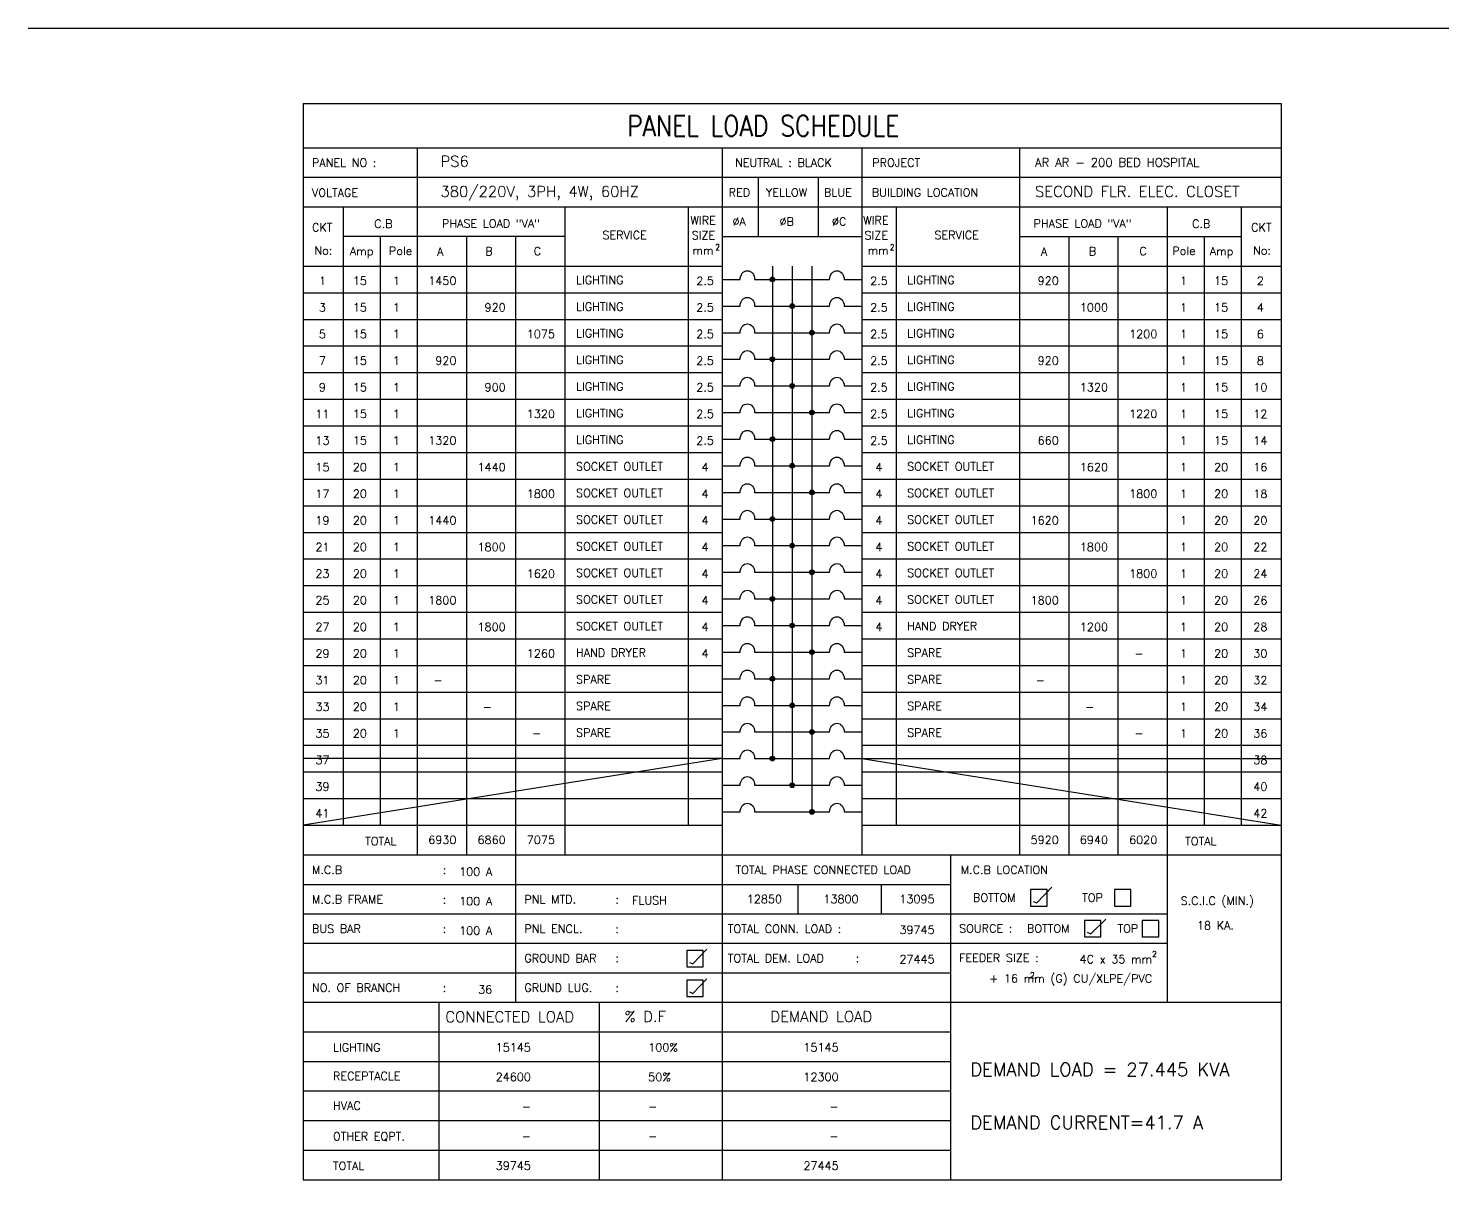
# Model space of a CAD drawing. Extents: x 2982 to 3085, y -78568 to -78488.
# Drawn here: x 2981.67 to 3011.74, y -78538.99 to -78514.51 of the extents above; entities that cross this region are included whole.
import ezdxf
from ezdxf.enums import TextEntityAlignment as Align

# ---------------------------------------------------------------- set-up
doc = ezdxf.new("R2010")
doc.units = 0
doc.header["$MEASUREMENT"] = 0
for name, color, linetype in [('BORDER', 4, 'CONTINUOUS'), ('E-TXT', 2, 'CONTINUOUS'), ('PANEL', 2, 'CONTINUOUS')]:
    doc.layers.add(name, color=color, linetype=linetype)
doc.styles.add('ROMANS', font='ROMANS.shx', dxfattribs={"height": 0.4})
pattern_1 = [(315, (208030.419657, -76483.024995), (0.00864749998874, 0.00864749998874), [])]
pattern_2 = [(315, (208030.419657, -76481.326854), (0.00864749998874, 0.00864749998874), [])]
pattern_3 = [(315, (208030.419657, -76479.628713), (0.00864749998874, 0.00864749998874), [])]
pattern_4 = [(315, (208030.419657, -76477.930572), (0.00864749998874, 0.00864749998874), [])]
pattern_5 = [(315, (208030.419657, -76476.23243), (0.00864749998874, 0.00864749998874), [])]
pattern_6 = [(315, (208030.419657, -76474.534289), (0.00864749998874, 0.00864749998874), [])]

msp = doc.modelspace()

# ---------------------------------------------------------------- hatches: boundary and pattern name
at = {"layer": 'PANEL', "linetype": 'Continuous'}
h = msp.add_hatch(dxfattribs=at)
h.set_pattern_fill('ANSI31', color=256, scale=0.068485, angle=406.041, style=0)
h.set_pattern_definition([(91.040959325, (208030.4196574, -76474.534289), (-0.00855917542476, -0.00015552164567), [])])
h.paths.add_polyline_path([(2997.443, -78519.853, 1), (2997.541, -78519.853, 1)])
h = msp.add_hatch(dxfattribs=at)
h.set_pattern_fill('ANSI31', color=256, scale=0.097835, angle=270, style=0)
h.set_pattern_definition(pattern_6)
h.paths.add_polyline_path([(2997.862, -78520.419, 1), (2997.96, -78520.419, 1)])
h = msp.add_hatch(dxfattribs=at)
h.set_pattern_fill('ANSI31', color=256, scale=0.097835, angle=270, style=0)
h.set_pattern_definition(pattern_6)
h.paths.add_polyline_path([(2998.379, -78520.985, 1), (2998.282, -78520.985, 1)])
h = msp.add_hatch(dxfattribs=at)
h.set_pattern_fill('ANSI31', color=256, scale=0.097835, angle=270, style=0)
h.set_pattern_definition(pattern_6)
h.paths.add_polyline_path([(2997.541, -78521.551, 1), (2997.443, -78521.551, 1)])
h = msp.add_hatch(dxfattribs=at)
h.set_pattern_fill('ANSI31', color=256, scale=0.097835, angle=270, style=0)
h.set_pattern_definition(pattern_6)
h.paths.add_polyline_path([(2997.96, -78522.117, 1), (2997.862, -78522.117, 1)])
h = msp.add_hatch(dxfattribs=at)
h.set_pattern_fill('ANSI31', color=256, scale=0.097835, angle=270, style=0)
h.set_pattern_definition(pattern_6)
h.paths.add_polyline_path([(2998.379, -78522.683, 1), (2998.282, -78522.683, 1)])
h = msp.add_hatch(dxfattribs=at)
h.set_pattern_fill('ANSI31', color=256, scale=0.097835, angle=270, style=0)
h.set_pattern_definition(pattern_5)
h.paths.add_polyline_path([(2997.541, -78523.249, 1), (2997.443, -78523.249, 1)])
h = msp.add_hatch(dxfattribs=at)
h.set_pattern_fill('ANSI31', color=256, scale=0.097835, angle=270, style=0)
h.set_pattern_definition(pattern_5)
h.paths.add_polyline_path([(2997.96, -78523.815, 1), (2997.862, -78523.815, 1)])
h = msp.add_hatch(dxfattribs=at)
h.set_pattern_fill('ANSI31', color=256, scale=0.097835, angle=270, style=0)
h.set_pattern_definition(pattern_5)
h.paths.add_polyline_path([(2998.379, -78524.381, 1), (2998.282, -78524.381, 1)])
h = msp.add_hatch(dxfattribs=at)
h.set_pattern_fill('ANSI31', color=256, scale=0.097835, angle=270, style=0)
h.set_pattern_definition(pattern_4)
h.paths.add_polyline_path([(2997.541, -78524.947, 1), (2997.443, -78524.947, 1)])
h = msp.add_hatch(dxfattribs=at)
h.set_pattern_fill('ANSI31', color=256, scale=0.097835, angle=270, style=0)
h.set_pattern_definition(pattern_4)
h.paths.add_polyline_path([(2997.96, -78525.513, 1), (2997.862, -78525.513, 1)])
h = msp.add_hatch(dxfattribs=at)
h.set_pattern_fill('ANSI31', color=256, scale=0.097835, angle=270, style=0)
h.set_pattern_definition(pattern_4)
h.paths.add_polyline_path([(2998.379, -78526.079, 1), (2998.282, -78526.079, 1)])
h = msp.add_hatch(dxfattribs=at)
h.set_pattern_fill('ANSI31', color=256, scale=0.097835, angle=270, style=0)
h.set_pattern_definition(pattern_3)
h.paths.add_polyline_path([(2997.541, -78526.645, 1), (2997.443, -78526.645, 1)])
h = msp.add_hatch(dxfattribs=at)
h.set_pattern_fill('ANSI31', color=256, scale=0.097835, angle=270, style=0)
h.set_pattern_definition(pattern_3)
h.paths.add_polyline_path([(2997.96, -78527.211, 1), (2997.862, -78527.211, 1)])
h = msp.add_hatch(dxfattribs=at)
h.set_pattern_fill('ANSI31', color=256, scale=0.097835, angle=270, style=0)
h.set_pattern_definition(pattern_3)
h.paths.add_polyline_path([(2998.379, -78527.777, 1), (2998.282, -78527.777, 1)])
h = msp.add_hatch(dxfattribs=at)
h.set_pattern_fill('ANSI31', color=256, scale=0.097835, angle=270, style=0)
h.set_pattern_definition(pattern_2)
h.paths.add_polyline_path([(2997.541, -78528.343, 1), (2997.443, -78528.343, 1)])
h = msp.add_hatch(dxfattribs=at)
h.set_pattern_fill('ANSI31', color=256, scale=0.097835, angle=270, style=0)
h.set_pattern_definition(pattern_2)
h.paths.add_polyline_path([(2997.96, -78528.909, 1), (2997.862, -78528.909, 1)])
h = msp.add_hatch(dxfattribs=at)
h.set_pattern_fill('ANSI31', color=256, scale=0.097835, angle=270, style=0)
h.set_pattern_definition(pattern_2)
h.paths.add_polyline_path([(2998.379, -78529.475, 1), (2998.282, -78529.475, 1)])
h = msp.add_hatch(dxfattribs=at)
h.set_pattern_fill('ANSI31', color=256, scale=0.097835, angle=270, style=0)
h.set_pattern_definition(pattern_1)
h.paths.add_polyline_path([(2997.541, -78530.041, 1), (2997.443, -78530.041, 1)])
h = msp.add_hatch(dxfattribs=at)
h.set_pattern_fill('ANSI31', color=256, scale=0.097835, angle=270, style=0)
h.set_pattern_definition(pattern_1)
h.paths.add_polyline_path([(2997.96, -78530.607, 1), (2997.862, -78530.607, 1)])
h = msp.add_hatch(dxfattribs=at)
h.set_pattern_fill('ANSI31', color=256, scale=0.097835, angle=270, style=0)
h.set_pattern_definition(pattern_1)
h.paths.add_polyline_path([(2998.379, -78531.174, 1), (2998.282, -78531.174, 1)])

# ---------------------------------------------------------------- linework, layer by layer
at = {"layer": 'BORDER', "color": 1}
msp.add_line((2981.67, -78514.514), (3084.605, -78514.514), dxfattribs=at)
at = {"layer": 'PANEL', "color": 6}
for p, q in [((2987.516, -78516.11), (3008.306, -78516.11)), ((2987.516, -78516.11), (2987.516, -78538.994)), ((3008.306, -78516.11), (3008.306, -78538.994)), ((2987.516, -78538.994), (3008.306, -78538.994))]:
    msp.add_line(p, q, dxfattribs=at)
at = {"layer": 'PANEL', "color": 2}
for p, q in [((2987.516, -78517.054), (3008.306, -78517.054)), ((2996.426, -78517.054), (2996.426, -78532.09)), ((2999.396, -78517.054), (2999.396, -78532.09)), ((2987.516, -78518.312), (3008.306, -78518.312)), ((2996.426, -78518.943), (2999.396, -78518.943)), ((2987.516, -78532.09), (3008.306, -78532.09))]:
    msp.add_line(p, q, dxfattribs=at)
at = {"layer": 'PANEL', "color": 11}
for p, q in [((2989.935, -78517.054), (2989.935, -78532.09)), ((3002.742, -78517.054), (3002.742, -78532.09)), ((2988.363, -78518.312), (2988.363, -78531.457)), ((2993.08, -78518.312), (2993.08, -78532.09)), ((2995.701, -78518.312), (2995.701, -78531.457)), ((3000.122, -78518.312), (3000.122, -78531.457)), ((3005.887, -78518.312), (3005.887, -78535.22)), ((3007.459, -78518.312), (3007.459, -78531.457)), ((2993.08, -78518.941), (2988.363, -78518.941)), ((2989.149, -78518.941), (2989.149, -78531.457)), ((2990.984, -78518.941), (2990.984, -78532.09)), ((2992.032, -78518.941), (2992.032, -78535.22)), ((3002.742, -78518.941), (3007.459, -78518.941)), ((3003.791, -78518.941), (3003.791, -78532.09)), ((3004.839, -78518.941), (3004.839, -78532.09)), ((3006.673, -78518.941), (3006.673, -78531.457)), ((2987.516, -78519.57), (2996.426, -78519.57)), ((2999.396, -78519.57), (3008.306, -78519.57)), ((2987.516, -78520.136), (2996.426, -78520.136)), ((2999.396, -78520.136), (3008.306, -78520.136)), ((2987.516, -78520.702), (2996.426, -78520.702)), ((2999.396, -78520.702), (3008.306, -78520.702)), ((2987.516, -78521.268), (2996.426, -78521.268)), ((2999.396, -78521.268), (3008.306, -78521.268)), ((2987.516, -78521.834), (2996.426, -78521.834)), ((2999.396, -78521.834), (3008.306, -78521.834)), ((2987.516, -78522.4), (2996.426, -78522.4)), ((2999.396, -78522.4), (3008.306, -78522.4)), ((2987.516, -78522.966), (2996.426, -78522.966)), ((2999.396, -78522.966), (3008.306, -78522.966)), ((2987.516, -78523.532), (2996.426, -78523.532)), ((2999.396, -78523.532), (3008.306, -78523.532)), ((2987.516, -78524.098), (2996.426, -78524.098)), ((2999.396, -78524.098), (3008.306, -78524.098)), ((2987.516, -78524.664), (2996.426, -78524.664)), ((2999.396, -78524.664), (3008.306, -78524.664)), ((2987.516, -78525.23), (2996.426, -78525.23)), ((2999.396, -78525.23), (3008.306, -78525.23)), ((2987.516, -78525.796), (2996.426, -78525.796)), ((2999.396, -78525.796), (3008.306, -78525.796)), ((2987.516, -78526.362), (2996.426, -78526.362)), ((2999.396, -78526.362), (3008.306, -78526.362)), ((2987.516, -78526.928), (2996.426, -78526.928)), ((2999.396, -78526.928), (3008.306, -78526.928)), ((2987.516, -78527.494), (2996.426, -78527.494)), ((2999.396, -78527.494), (3008.306, -78527.494)), ((2987.516, -78528.06), (2996.426, -78528.06)), ((2999.396, -78528.06), (3008.306, -78528.06)), ((2987.516, -78528.626), (2996.426, -78528.626)), ((2999.396, -78528.626), (3008.306, -78528.626)), ((2987.516, -78529.192), (2996.426, -78529.192)), ((2999.396, -78529.192), (3008.306, -78529.192)), ((2987.516, -78529.758), (2996.426, -78529.758)), ((2999.396, -78529.758), (3008.306, -78529.758)), ((2987.516, -78530.324), (2996.426, -78530.324)), ((2999.396, -78530.324), (3008.306, -78530.324)), ((2987.516, -78530.89), (2996.426, -78530.89)), ((2999.396, -78530.89), (3008.306, -78530.89)), ((2987.516, -78531.457), (2996.426, -78531.457)), ((2999.396, -78531.457), (3008.306, -78531.457)), ((2996.426, -78532.09), (2996.426, -78538.994)), ((3001.278, -78532.09), (3001.278, -78535.22)), ((2987.516, -78532.716), (3001.278, -78532.716)), ((2998.032, -78532.716), (2998.032, -78533.342)), ((2999.803, -78532.716), (2999.803, -78533.342)), ((2987.516, -78533.342), (3005.887, -78533.342)), ((2987.516, -78533.968), (3005.887, -78533.968)), ((2987.516, -78534.594), (3001.278, -78534.594)), ((2987.516, -78535.22), (3008.306, -78535.22)), ((2990.397, -78535.22), (2990.397, -78538.994)), ((2993.806, -78535.22), (2993.806, -78538.994)), ((3001.278, -78535.22), (3001.278, -78538.994)), ((2987.516, -78535.849), (3001.278, -78535.849)), ((2987.516, -78536.478), (3001.278, -78536.478)), ((2987.516, -78537.107), (3001.278, -78537.107)), ((2987.516, -78537.736), (3001.278, -78537.736)), ((2987.516, -78538.365), (3001.278, -78538.365))]:
    msp.add_line(p, q, dxfattribs=at)
at = {"layer": 'PANEL'}
for p, q in [((2987.516, -78517.68), (3008.306, -78517.68)), ((2997.196, -78518.943), (2997.196, -78517.68)), ((2998.472, -78518.943), (2998.472, -78517.68)), ((2997.492, -78519.57), (2997.492, -78530.041)), ((2997.911, -78519.57), (2997.911, -78530.607)), ((2998.331, -78519.57), (2998.331, -78531.174)), ((2996.426, -78519.853), (2996.805, -78519.853)), ((2997.113, -78519.853), (2998.709, -78519.853)), ((2999.017, -78519.853), (2999.396, -78519.853)), ((2996.426, -78520.419), (2996.805, -78520.419)), ((2997.113, -78520.419), (2998.709, -78520.419)), ((2999.017, -78520.419), (2999.396, -78520.419)), ((2996.426, -78520.985), (2996.805, -78520.985)), ((2997.113, -78520.985), (2998.709, -78520.985)), ((2999.017, -78520.985), (2999.396, -78520.985)), ((2996.426, -78521.551), (2996.805, -78521.551)), ((2997.113, -78521.551), (2998.709, -78521.551)), ((2999.017, -78521.551), (2999.396, -78521.551)), ((2996.426, -78522.117), (2996.805, -78522.117)), ((2997.113, -78522.117), (2998.709, -78522.117)), ((2999.017, -78522.117), (2999.396, -78522.117)), ((2996.426, -78522.683), (2996.805, -78522.683)), ((2997.113, -78522.683), (2998.709, -78522.683)), ((2999.017, -78522.683), (2999.396, -78522.683)), ((2996.426, -78523.249), (2996.805, -78523.249)), ((2997.113, -78523.249), (2998.709, -78523.249)), ((2999.017, -78523.249), (2999.396, -78523.249)), ((2996.426, -78523.815), (2996.805, -78523.815)), ((2997.113, -78523.815), (2998.709, -78523.815)), ((2999.017, -78523.815), (2999.396, -78523.815)), ((2996.426, -78524.381), (2996.805, -78524.381)), ((2997.113, -78524.381), (2998.709, -78524.381)), ((2999.017, -78524.381), (2999.396, -78524.381)), ((2996.426, -78524.947), (2996.805, -78524.947)), ((2997.113, -78524.947), (2998.709, -78524.947)), ((2999.017, -78524.947), (2999.396, -78524.947)), ((2996.426, -78525.513), (2996.805, -78525.513)), ((2997.113, -78525.513), (2998.709, -78525.513)), ((2999.017, -78525.513), (2999.396, -78525.513)), ((2996.426, -78526.079), (2996.805, -78526.079)), ((2997.113, -78526.079), (2998.709, -78526.079)), ((2999.017, -78526.079), (2999.396, -78526.079)), ((2996.426, -78526.645), (2996.805, -78526.645)), ((2997.113, -78526.645), (2998.709, -78526.645)), ((2999.017, -78526.645), (2999.396, -78526.645)), ((2996.426, -78527.211), (2996.805, -78527.211)), ((2997.113, -78527.211), (2998.709, -78527.211)), ((2999.017, -78527.211), (2999.396, -78527.211)), ((2996.426, -78527.777), (2996.805, -78527.777)), ((2997.113, -78527.777), (2998.709, -78527.777)), ((2999.017, -78527.777), (2999.396, -78527.777)), ((2996.426, -78528.343), (2996.805, -78528.343)), ((2997.113, -78528.343), (2998.709, -78528.343)), ((2999.017, -78528.343), (2999.396, -78528.343)), ((2996.426, -78528.909), (2996.805, -78528.909)), ((2997.113, -78528.909), (2998.709, -78528.909)), ((2999.017, -78528.909), (2999.396, -78528.909)), ((2996.426, -78529.475), (2996.805, -78529.475)), ((2997.113, -78529.475), (2998.709, -78529.475)), ((2999.017, -78529.475), (2999.396, -78529.475)), ((2996.426, -78530.041), (2996.805, -78530.041)), ((2997.113, -78530.041), (2998.709, -78530.041)), ((2999.017, -78530.041), (2999.396, -78530.041)), ((2996.426, -78530.607), (2996.805, -78530.607)), ((2997.113, -78530.607), (2998.709, -78530.607)), ((2999.017, -78530.607), (2999.396, -78530.607)), ((2996.426, -78531.174), (2996.805, -78531.174)), ((2997.113, -78531.174), (2998.709, -78531.174)), ((2999.017, -78531.174), (2999.396, -78531.174)), ((3003.114, -78533.109), (3003.433, -78532.777)), ((3003.039, -78533.079), (3003.114, -78533.109)), ((3004.261, -78533.765), (3004.58, -78533.452)), ((3004.186, -78533.734), (3004.261, -78533.765)), ((2995.801, -78534.405), (2996.1, -78534.093)), ((2995.726, -78534.375), (2995.801, -78534.405)), ((2995.801, -78535.033), (2996.1, -78534.72)), ((2995.726, -78535.002), (2995.801, -78535.033))]:
    msp.add_line(p, q, dxfattribs=at)
at = {"layer": 'PANEL', "color": 7}
for p, q in [((2996.426, -78530.041), (2987.516, -78531.457)), ((2996.426, -78530.041), (2987.516, -78530.041)), ((2999.396, -78530.041), (3008.306, -78531.457)), ((2999.396, -78530.041), (3008.306, -78530.041))]:
    msp.add_line(p, q, dxfattribs=at)
at = {"layer": 'PANEL', "color": 11}
for points in [[(3003.331, -78532.826), (3002.981, -78532.826), (3002.981, -78533.175), (3003.331, -78533.175)], [(3005.115, -78532.826), (3004.766, -78532.826), (3004.766, -78533.175), (3005.115, -78533.175)], [(3004.478, -78533.481), (3004.129, -78533.481), (3004.129, -78533.831), (3004.478, -78533.831)], [(3005.705, -78533.481), (3005.356, -78533.481), (3005.356, -78533.831), (3005.705, -78533.831)], [(2996.018, -78534.122), (2995.669, -78534.122), (2995.669, -78534.471), (2996.018, -78534.471)], [(2996.018, -78534.749), (2995.669, -78534.749), (2995.669, -78535.099), (2996.018, -78535.099)]]:
    msp.add_lwpolyline(points, close=True, dxfattribs=at)
at = {"layer": 'PANEL'}
for centre in [(2997.492, -78519.853), (2997.911, -78520.419), (2998.331, -78520.985), (2997.492, -78521.551), (2997.911, -78522.117), (2998.331, -78522.683), (2997.492, -78523.249), (2997.911, -78523.815), (2998.331, -78524.381), (2997.492, -78524.947), (2997.911, -78525.513), (2998.331, -78526.079), (2997.492, -78526.645), (2997.911, -78527.211), (2998.331, -78527.777), (2997.492, -78528.343), (2997.911, -78528.909), (2998.331, -78529.475), (2997.492, -78530.041), (2997.911, -78530.607), (2998.331, -78531.174)]:
    msp.add_circle(centre, 0.0489, dxfattribs=at)
at = {"layer": 'PANEL', "extrusion": (0, 0, -1)}
for centre in [(2996.959, -78519.853), (2998.863, -78519.853), (2996.959, -78520.419), (2998.863, -78520.419), (2996.959, -78520.985), (2998.863, -78520.985), (2996.959, -78521.551), (2998.863, -78521.551), (2996.959, -78522.117), (2998.863, -78522.117), (2996.959, -78522.683), (2998.863, -78522.683), (2996.959, -78523.249), (2998.863, -78523.249), (2996.959, -78523.815), (2998.863, -78523.815), (2996.959, -78524.381), (2998.863, -78524.381), (2996.959, -78524.947), (2998.863, -78524.947), (2996.959, -78525.513), (2998.863, -78525.513), (2996.959, -78526.079), (2998.863, -78526.079), (2996.959, -78526.645), (2998.863, -78526.645), (2996.959, -78527.211), (2998.863, -78527.211), (2996.959, -78527.777), (2998.863, -78527.777), (2996.959, -78528.343), (2998.863, -78528.343), (2996.959, -78528.909), (2998.863, -78528.909), (2996.959, -78529.475), (2998.863, -78529.475), (2996.959, -78530.041), (2998.863, -78530.041), (2996.959, -78530.607), (2998.863, -78530.607), (2996.959, -78531.174), (2998.863, -78531.174)]:
    msp.add_ellipse(centre, major_axis=(0, 0.185), ratio=0.833333, start_param=-1.570796, end_param=1.570796, dxfattribs=at)

# ---------------------------------------------------------------- texts
at = {"layer": 'E-TXT', "style": 'ROMANS'}
for s, height, p in [('PS6', 0.2306, (2990.434, -78517.458)), ('AR AR - 200 BED HOSPITAL', 0.18169, (3003.075, -78517.457)), ('380/220V, 3PH, 4W, 60HZ', 0.23061, (2990.434, -78518.099)), ('SECOND FLR. ELEC. CLOSET', 0.23061, (3003.075, -78518.099)), ('15', 0.1747, (2988.571, -78519.969)), ('15', 0.1747, (3006.882, -78519.969)), ('15', 0.1747, (2988.571, -78520.535)), ('15', 0.1747, (3006.882, -78520.535)), ('15', 0.1747, (2988.571, -78521.101)), ('15', 0.1747, (3006.882, -78521.101)), ('15', 0.1747, (2988.571, -78521.667)), ('15', 0.1747, (3006.882, -78521.667)), ('15', 0.1747, (2988.571, -78522.233)), ('15', 0.1747, (3006.882, -78522.233)), ('15', 0.1747, (2988.571, -78522.799)), ('15', 0.1747, (3006.882, -78522.799)), ('15', 0.1747, (2988.571, -78523.365)), ('15', 0.1747, (3006.882, -78523.365)), ('20', 0.1747, (2988.571, -78523.931)), ('20', 0.1747, (3006.882, -78523.931)), ('20', 0.1747, (2988.571, -78524.497)), ('20', 0.1747, (3006.882, -78524.497)), ('20', 0.1747, (2988.571, -78525.064)), ('20', 0.1747, (3006.882, -78525.064)), ('20', 0.1747, (2988.571, -78525.63)), ('20', 0.1747, (3006.882, -78525.63)), ('20', 0.1747, (2988.571, -78526.196)), ('20', 0.1747, (3006.882, -78526.196)), ('20', 0.1747, (2988.571, -78526.762)), ('20', 0.1747, (3006.882, -78526.762)), ('20', 0.1747, (2988.571, -78527.328)), ('20', 0.1747, (3006.882, -78527.328)), ('20', 0.1747, (2988.571, -78527.894)), ('20', 0.1747, (3006.882, -78527.894)), ('20', 0.1747, (2988.571, -78528.46)), ('20', 0.1747, (3006.882, -78528.46)), ('20', 0.1747, (2988.571, -78529.026)), ('20', 0.1747, (3006.882, -78529.026)), ('20', 0.1747, (2988.571, -78529.592)), ('20', 0.1747, (3006.882, -78529.592))]:
    msp.add_text(s, height=height, dxfattribs=at).set_placement(p)
for s, height, p in [('1', 0.175, (2989.496, -78519.883)), ('2.5', 0.1747, (2996.06, -78519.883)), ('2.5', 0.1747, (2999.756, -78519.883)), ('1', 0.175, (3006.234, -78519.883)), ('1', 0.175, (2989.496, -78520.449)), ('2.5', 0.1747, (2996.06, -78520.449)), ('2.5', 0.1747, (2999.756, -78520.449)), ('1', 0.175, (3006.234, -78520.449)), ('1', 0.175, (2989.496, -78521.015)), ('2.5', 0.1747, (2996.06, -78521.015)), ('2.5', 0.1747, (2999.756, -78521.015)), ('1', 0.175, (3006.234, -78521.015)), ('1', 0.175, (2989.496, -78521.581)), ('2.5', 0.1747, (2996.06, -78521.581)), ('2.5', 0.1747, (2999.756, -78521.581)), ('1', 0.175, (3006.234, -78521.581)), ('1', 0.175, (2989.496, -78522.147)), ('2.5', 0.1747, (2996.06, -78522.147)), ('2.5', 0.1747, (2999.756, -78522.147)), ('1', 0.175, (3006.234, -78522.147)), ('1', 0.175, (2989.496, -78522.713)), ('2.5', 0.1747, (2996.06, -78522.713)), ('2.5', 0.1747, (2999.756, -78522.713)), ('1', 0.175, (3006.234, -78522.713)), ('1', 0.175, (2989.496, -78523.279)), ('2.5', 0.1747, (2996.06, -78523.279)), ('2.5', 0.1747, (2999.756, -78523.279)), ('1', 0.175, (3006.234, -78523.279)), ('1', 0.175, (2989.496, -78523.845)), ('4', 0.175, (2996.06, -78523.845)), ('4', 0.175, (2999.756, -78523.845)), ('1', 0.175, (3006.234, -78523.845)), ('1', 0.175, (2989.496, -78524.411)), ('4', 0.175, (2996.06, -78524.411)), ('4', 0.175, (2999.756, -78524.411)), ('1', 0.175, (3006.234, -78524.411)), ('1', 0.175, (2989.496, -78524.977)), ('4', 0.175, (2996.06, -78524.977)), ('4', 0.175, (2999.756, -78524.977)), ('1', 0.175, (3006.234, -78524.977)), ('1', 0.175, (2989.496, -78525.543)), ('4', 0.175, (2996.06, -78525.543)), ('4', 0.175, (2999.756, -78525.543)), ('1', 0.175, (3006.234, -78525.543)), ('1', 0.175, (2989.496, -78526.109)), ('4', 0.175, (2996.06, -78526.109)), ('4', 0.175, (2999.756, -78526.109)), ('1', 0.175, (3006.234, -78526.109)), ('1', 0.175, (2989.496, -78526.675)), ('4', 0.175, (2996.06, -78526.675)), ('4', 0.175, (2999.756, -78526.675)), ('1', 0.175, (3006.234, -78526.675)), ('1', 0.175, (2989.496, -78527.241)), ('4', 0.175, (2996.06, -78527.241)), ('4', 0.175, (2999.756, -78527.241)), ('1', 0.175, (3006.234, -78527.241)), ('1', 0.175, (2989.496, -78527.807)), ('4', 0.175, (2996.06, -78527.807)), ('1', 0.175, (3006.234, -78527.807)), ('1', 0.175, (2989.496, -78528.374)), ('1', 0.175, (3006.234, -78528.374)), ('1', 0.175, (2989.496, -78528.94)), ('1', 0.175, (3006.234, -78528.94)), ('1', 0.175, (2989.496, -78529.506)), ('1', 0.175, (3006.234, -78529.506))]:
    msp.add_text(s, height=height, dxfattribs=at).set_placement(p, align=Align.MIDDLE)
for s, height, p in [('1450', 0.1747, (2990.773, -78519.969)), ('920', 0.1747, (3003.58, -78519.969)), ('920', 0.1747, (2991.821, -78520.535)), ('1000', 0.1747, (3004.628, -78520.535)), ('1075', 0.1747, (2992.869, -78521.101)), ('1200', 0.1747, (3005.676, -78521.101)), ('920', 0.1747, (2990.773, -78521.667)), ('920', 0.1747, (3003.58, -78521.667)), ('900', 0.1747, (2991.821, -78522.233)), ('1320', 0.1747, (3004.628, -78522.233)), ('1320', 0.1747, (2992.869, -78522.799)), ('1220', 0.1747, (3005.676, -78522.799)), ('1320', 0.1747, (2990.773, -78523.365)), ('660', 0.1747, (3003.58, -78523.365)), ('1440', 0.1747, (2991.821, -78523.931)), ('1620', 0.1747, (3004.628, -78523.931)), ('1800', 0.1747, (2992.869, -78524.497)), ('1800', 0.1747, (3005.676, -78524.497)), ('1440', 0.1747, (2990.773, -78525.064)), ('1620', 0.1747, (3003.58, -78525.064)), ('1800', 0.1747, (2991.821, -78525.63)), ('1800', 0.1747, (3004.628, -78525.63)), ('1620', 0.1747, (2992.869, -78526.196)), ('1800', 0.1747, (3005.676, -78526.196)), ('1800', 0.1747, (2990.773, -78526.762)), ('1800', 0.1747, (3003.58, -78526.762)), ('1800', 0.1747, (2991.821, -78527.328)), ('1200', 0.1747, (3004.628, -78527.328)), ('1260', 0.1747, (2992.869, -78527.894)), ('-', 0.175, (3005.384, -78527.894)), ('-', 0.175, (2990.481, -78528.46)), ('-', 0.175, (3003.288, -78528.46)), ('-', 0.175, (2991.529, -78529.026)), ('-', 0.175, (3004.336, -78529.026)), ('-', 0.175, (2992.577, -78529.592)), ('-', 0.175, (3005.384, -78529.592)), ('6930', 0.1747, (2990.773, -78531.856)), ('6860', 0.1747, (2991.821, -78531.856)), ('7075', 0.1747, (2992.869, -78531.856)), ('5920', 0.1747, (3003.58, -78531.856)), ('6940', 0.1747, (3004.628, -78531.856)), ('6020', 0.1747, (3005.676, -78531.856)), ('100 A', 0.1747, (2991.535, -78532.533)), ('100 A', 0.1747, (2991.535, -78533.159)), ('FLUSH', 0.1747, (2995.249, -78533.142)), ('12850', 0.1747, (2997.696, -78533.115)), ('13800', 0.1747, (2999.325, -78533.115)), ('13095', 0.1747, (3000.941, -78533.115)), ('100 A', 0.1747, (2991.535, -78533.785)), ('39745', 0.1747, (3000.941, -78533.768)), ('27445', 0.1747, (3000.941, -78534.394)), ('4C x 35 mm', 0.1747, (3005.566, -78534.394)), ('2', 0.122, (3005.667, -78534.255)), ('+ 16 mm (G) CU/XLPE/PVC', 0.17471, (3005.566, -78534.804)), ('2', 0.122, (3003.07, -78534.707)), ('36', 0.1747, (2991.535, -78535.038)), ('15145', 0.1747, (2992.357, -78536.268)), ('15145', 0.1747, (2998.9, -78536.268)), ('24600', 0.1747, (2992.357, -78536.896)), ('12300', 0.1747, (2998.9, -78536.896)), ('-', 0.175, (2992.357, -78537.525)), ('-', 0.175, (2998.9, -78537.525)), ('-', 0.175, (2992.357, -78538.154)), ('-', 0.175, (2998.9, -78538.154)), ('39745', 0.1747, (2992.357, -78538.783)), ('27445', 0.1747, (2998.9, -78538.783))]:
    msp.add_text(s, height=height, dxfattribs=at).set_placement(p, align=Align.RIGHT)
at = {"layer": 'PANEL', "color": 6, "style": 'ROMANS', "width": 0.833333}
msp.add_text('PANEL LOAD SCHEDULE', height=0.44026, dxfattribs=at).set_placement((2994.401, -78516.81))
at = {"layer": 'PANEL', "style": 'ROMANS'}
for s, height, p in [('PANEL NO :', 0.1747, (2987.701, -78517.458)), ('NEUTRAL : BLACK', 0.17471, (2996.698, -78517.458)), ('PROJECT', 0.1747, (2999.614, -78517.458)), ('VOLTAGE', 0.1747, (2987.701, -78518.097)), ('RED', 0.1747, (2996.561, -78518.091)), ('YELLOW', 0.1747, (2997.354, -78518.091)), ('BLUE', 0.1747, (2998.588, -78518.091)), ('BUILDING LOCATION', 0.17471, (2999.605, -78518.091)), ('CKT', 0.1747, (2987.701, -78518.833)), ('C.B', 0.1747, (2989.025, -78518.757)), ('PHASE LOAD "VA"', 0.17471, (2990.465, -78518.752)), ('WIRE', 0.1747, (2995.749, -78518.682)), ('%%CA', 0.1747, (2996.642, -78518.71)), ('%%CB', 0.1747, (2997.642, -78518.71)), ('%%CC', 0.1747, (2998.757, -78518.71)), ('WIRE', 0.1747, (2999.424, -78518.682)), ('PHASE LOAD "VA"', 0.17471, (3003.044, -78518.752)), ('C.B', 0.1747, (3006.414, -78518.757)), ('CKT', 0.1747, (3007.672, -78518.833)), ('SERVICE', 0.1747, (2993.877, -78518.997)), ('SIZE', 0.1747, (2995.775, -78519.003)), ('SIZE', 0.1747, (2999.449, -78519.003)), ('SERVICE', 0.1747, (3000.938, -78518.997)), ('No:', 0.1747, (2987.753, -78519.325)), ('Amp', 0.1747, (2988.507, -78519.34)), ('Pole', 0.1747, (2989.337, -78519.333)), ('A', 0.175, (2990.363, -78519.349)), ('B', 0.175, (2991.387, -78519.341)), ('C', 0.175, (2992.415, -78519.339)), ('mm', 0.1747, (2995.791, -78519.324)), ('mm', 0.1747, (2999.516, -78519.324)), ('A', 0.175, (3003.199, -78519.349)), ('B', 0.175, (3004.217, -78519.341)), ('C', 0.175, (3005.294, -78519.339)), ('Pole', 0.1747, (3005.994, -78519.333)), ('Amp', 0.1747, (3006.792, -78519.34)), ('No:', 0.1747, (3007.712, -78519.325)), ('LIGHTING', 0.1747, (2993.315, -78519.953)), ('LIGHTING', 0.1747, (3000.357, -78519.953)), ('LIGHTING', 0.1747, (2993.315, -78520.519)), ('LIGHTING', 0.1747, (3000.357, -78520.519)), ('LIGHTING', 0.1747, (2993.315, -78521.085)), ('LIGHTING', 0.1747, (3000.357, -78521.085)), ('LIGHTING', 0.1747, (2993.315, -78521.651)), ('LIGHTING', 0.1747, (3000.357, -78521.651)), ('LIGHTING', 0.1747, (2993.315, -78522.217)), ('LIGHTING', 0.1747, (3000.357, -78522.217)), ('LIGHTING', 0.1747, (2993.315, -78522.783)), ('LIGHTING', 0.1747, (3000.357, -78522.783)), ('LIGHTING', 0.1747, (2993.315, -78523.349)), ('LIGHTING', 0.1747, (3000.357, -78523.349)), ('SOCKET OUTLET', 0.17471, (2993.315, -78523.916)), ('SOCKET OUTLET', 0.17471, (3000.357, -78523.916)), ('SOCKET OUTLET', 0.17471, (2993.315, -78524.482)), ('SOCKET OUTLET', 0.17471, (3000.357, -78524.482)), ('SOCKET OUTLET', 0.17471, (2993.315, -78525.048)), ('SOCKET OUTLET', 0.17471, (3000.357, -78525.048)), ('SOCKET OUTLET', 0.17471, (2993.315, -78525.614)), ('SOCKET OUTLET', 0.17471, (3000.357, -78525.614)), ('SOCKET OUTLET', 0.17471, (2993.315, -78526.18)), ('SOCKET OUTLET', 0.17471, (3000.357, -78526.18)), ('SOCKET OUTLET', 0.17471, (2993.315, -78526.746)), ('SOCKET OUTLET', 0.17471, (3000.357, -78526.746)), ('SOCKET OUTLET', 0.17471, (2993.315, -78527.312)), ('HAND DRYER', 0.1747, (3000.357, -78527.312)), ('HAND DRYER', 0.1747, (2993.315, -78527.878)), ('SPARE', 0.1747, (3000.357, -78527.878)), ('SPARE', 0.1747, (2993.315, -78528.444)), ('SPARE', 0.1747, (3000.357, -78528.444)), ('SPARE', 0.1747, (2993.315, -78529.01)), ('SPARE', 0.1747, (3000.357, -78529.01)), ('SPARE', 0.1747, (2993.315, -78529.576)), ('SPARE', 0.1747, (3000.357, -78529.576)), ('TOTAL', 0.1747, (2988.831, -78531.883)), ('TOTAL', 0.1747, (3006.268, -78531.883)), ('M.C.B', 0.1747, (2987.701, -78532.494)), (':', 0.175, (2990.483, -78532.494)), ('TOTAL PHASE CONNECTED LOAD', 0.17471, (2996.708, -78532.494)), ('M.C.B LOCATION', 0.17471, (3001.494, -78532.494)), ('M.C.B FRAME', 0.17471, (2987.701, -78533.12)), (':', 0.175, (2990.483, -78533.12)), ('PNL MTD.', 0.1747, (2992.217, -78533.12)), (':', 0.175, (2994.151, -78533.12)), ('BOTTOM', 0.1747, (3001.756, -78533.084)), ('TOP', 0.1747, (3004.076, -78533.084)), ('S.C.I.C (MIN.)', 0.17471, (3006.172, -78533.15)), ('BUS BAR', 0.1747, (2987.701, -78533.746)), (':', 0.175, (2990.483, -78533.746)), ('PNL ENCL.', 0.1747, (2992.217, -78533.746)), (':', 0.175, (2994.151, -78533.746)), ('TOTAL CONN. LOAD :', 0.17471, (2996.544, -78533.746)), ('SOURCE :', 0.1747, (3001.461, -78533.739)), ('BOTTOM', 0.1747, (3002.904, -78533.739)), ('TOP', 0.1747, (3004.83, -78533.739)), ('18 KA.', 0.1747, (3006.519, -78533.674)), ('GROUND BAR', 0.1747, (2992.217, -78534.373)), (':', 0.175, (2994.151, -78534.373)), ('TOTAL DEM. LOAD ', 0.17471, (2996.544, -78534.373)), (':', 0.175, (2999.265, -78534.373)), ('FEEDER SIZE :', 0.17471, (3001.461, -78534.365)), ('NO. OF BRANCH', 0.17471, (2987.701, -78534.999)), (':', 0.175, (2990.483, -78534.999)), ('GRUND LUG.', 0.1747, (2992.217, -78534.999)), (':', 0.175, (2994.151, -78534.999)), ('CONNECTED LOAD', 0.23061, (2990.537, -78535.646)), ('% D.F', 0.2306, (2994.348, -78535.64)), ('DEMAND LOAD', 0.23061, (2997.449, -78535.64)), ('LIGHTING', 0.1747, (2988.148, -78536.269)), ('100%', 0.1747, (2994.851, -78536.269)), ('RECEPTACLE', 0.1747, (2988.148, -78536.876)), ('50%', 0.1747, (2994.851, -78536.898)), ('DEMAND LOAD = 27.445 KVA', 0.27953, (3001.698, -78536.789)), ('HVAC', 0.1747, (2988.148, -78537.506)), ('-', 0.175, (2994.851, -78537.527)), ('DEMAND CURRENT=41.7 A', 0.27953, (3001.698, -78537.917)), ('OTHER EQPT.', 0.17471, (2988.148, -78538.158)), ('-', 0.175, (2994.851, -78538.155)), ('TOTAL', 0.1747, (2988.148, -78538.787))]:
    msp.add_text(s, height=height, dxfattribs=at).set_placement(p)
at = {"layer": 'PANEL', "style": 'ROMANS', "width": 0.833333}
for p in [(2996.279, -78519.234), (2999.992, -78519.234)]:
    msp.add_text('2', height=0.132, dxfattribs=at).set_placement(p)
at = {"layer": 'PANEL', "style": 'ROMANS'}
for s, height, p in [('1', 0.175, (2987.924, -78519.883)), ('2', 0.175, (3007.867, -78519.883)), ('3', 0.175, (2987.924, -78520.449)), ('4', 0.175, (3007.867, -78520.449)), ('5', 0.175, (2987.924, -78521.015)), ('6', 0.175, (3007.867, -78521.015)), ('7', 0.175, (2987.924, -78521.581)), ('8', 0.175, (3007.867, -78521.581)), ('9', 0.175, (2987.924, -78522.147)), ('10', 0.1747, (3007.867, -78522.147)), ('11', 0.1747, (2987.924, -78522.713)), ('12', 0.1747, (3007.867, -78522.713)), ('13', 0.1747, (2987.924, -78523.279)), ('14', 0.1747, (3007.867, -78523.279)), ('15', 0.1747, (2987.924, -78523.845)), ('16', 0.1747, (3007.867, -78523.845)), ('17', 0.1747, (2987.924, -78524.411)), ('18', 0.1747, (3007.867, -78524.411)), ('19', 0.1747, (2987.924, -78524.977)), ('20', 0.1747, (3007.867, -78524.977)), ('21', 0.1747, (2987.924, -78525.543)), ('22', 0.1747, (3007.867, -78525.543)), ('23', 0.1747, (2987.924, -78526.109)), ('24', 0.1747, (3007.867, -78526.109)), ('25', 0.1747, (2987.924, -78526.675)), ('26', 0.1747, (3007.867, -78526.675)), ('27', 0.1747, (2987.924, -78527.241)), ('28', 0.1747, (3007.867, -78527.241)), ('29', 0.1747, (2987.924, -78527.807)), ('30', 0.1747, (3007.867, -78527.807)), ('31', 0.1747, (2987.924, -78528.374)), ('32', 0.1747, (3007.867, -78528.374)), ('33', 0.1747, (2987.924, -78528.94)), ('34', 0.1747, (3007.867, -78528.94)), ('35', 0.1747, (2987.924, -78529.506)), ('36', 0.1747, (3007.867, -78529.506)), ('37', 0.1747, (2987.924, -78530.072)), ('38', 0.1747, (3007.867, -78530.072)), ('39', 0.1747, (2987.924, -78530.638)), ('40', 0.1747, (3007.867, -78530.638)), ('41', 0.1747, (2987.924, -78531.204)), ('42', 0.1747, (3007.867, -78531.204))]:
    msp.add_text(s, height=height, dxfattribs=at).set_placement(p, align=Align.MIDDLE)

doc.saveas('drawing.dxf')
